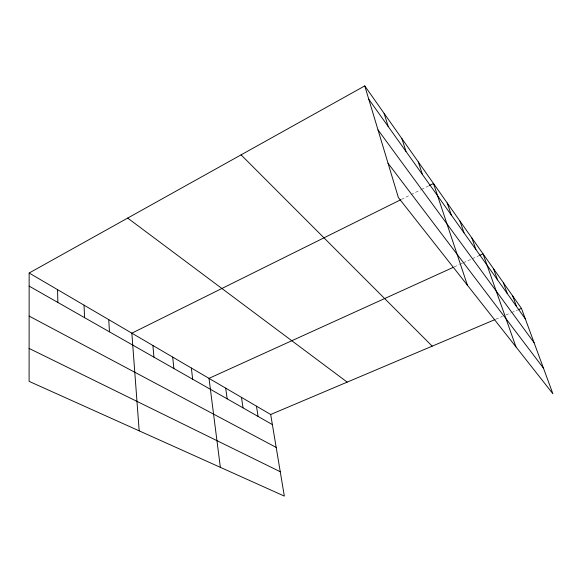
<?xml version="1.0" encoding="UTF-8"?>
<svg xmlns="http://www.w3.org/2000/svg" width="582" height="582" viewBox="0 0 582 582"><rect width="100%" height="100%" fill="white"/><g stroke="black" fill="none" stroke-linecap="round" stroke-linejoin="round"><path stroke-width="0.44" stroke-dasharray="2.91 2.18" d="M401.362 199.43L410.201 195.043M411.001 194.65L420.641 189.863M421.441 189.463L428.672 185.876M454.207 266.949L459.147 264.701M459.976 264.323L462.443 263.202M463.272 262.831L471.507 259.085M472.329 258.714L478.921 255.716M495.864 319.212L502.47 316.419M505.773 315.022L510.72 312.927M511.549 312.578L517.325 310.133"/><path stroke-width="0.87" d="M29.151 273.016L29.1 381.363L284.329 496.097L270.688 414.493L29.151 273.016L364.761 85.903L521.45 308.387L552.9 393.788L398.364 197.538L364.761 85.903M400.562 199.83L131.852 333.173L139.185 430.847M429.472 185.476L433.488 183.49L467.426 285.245M453.385 267.32L209.003 378.358L220.345 467.331M479.743 255.338L483.038 253.847L515.972 346.887M270.688 414.493L495.042 319.562M518.155 309.784L521.45 308.387M29.115 348.436L280.255 471.726M29.136 316.091L276.195 447.427M29.151 286.118L272.376 424.584M127.691 218.083L347.192 382.127M241.072 154.87L432.2 346.152M388.048 163.251L543.464 368.166M378.002 129.873L534.094 342.711M368.77 99.224L525.32 318.878M512.684 295.932L516.59 306.634M503.394 282.736L507.337 293.648M493.529 268.731L497.508 279.862M471.871 237.98L475.916 249.562M459.94 221.044L464.014 232.858M447.18 202.922L451.268 214.976M418.305 161.934L422.408 174.484M401.9 138.632L405.989 151.444M384.113 113.381L388.172 126.447M256.458 406.156L258.088 416.45M241.472 397.382L243.036 407.88M225.678 388.129L227.162 398.845M191.369 368.035L192.664 379.202M172.701 357.101L173.88 368.515M152.899 345.497L153.946 357.166M108.747 319.642L109.467 331.842M84.048 305.172L84.557 317.663M57.582 289.669L57.851 302.458"/></g></svg>
